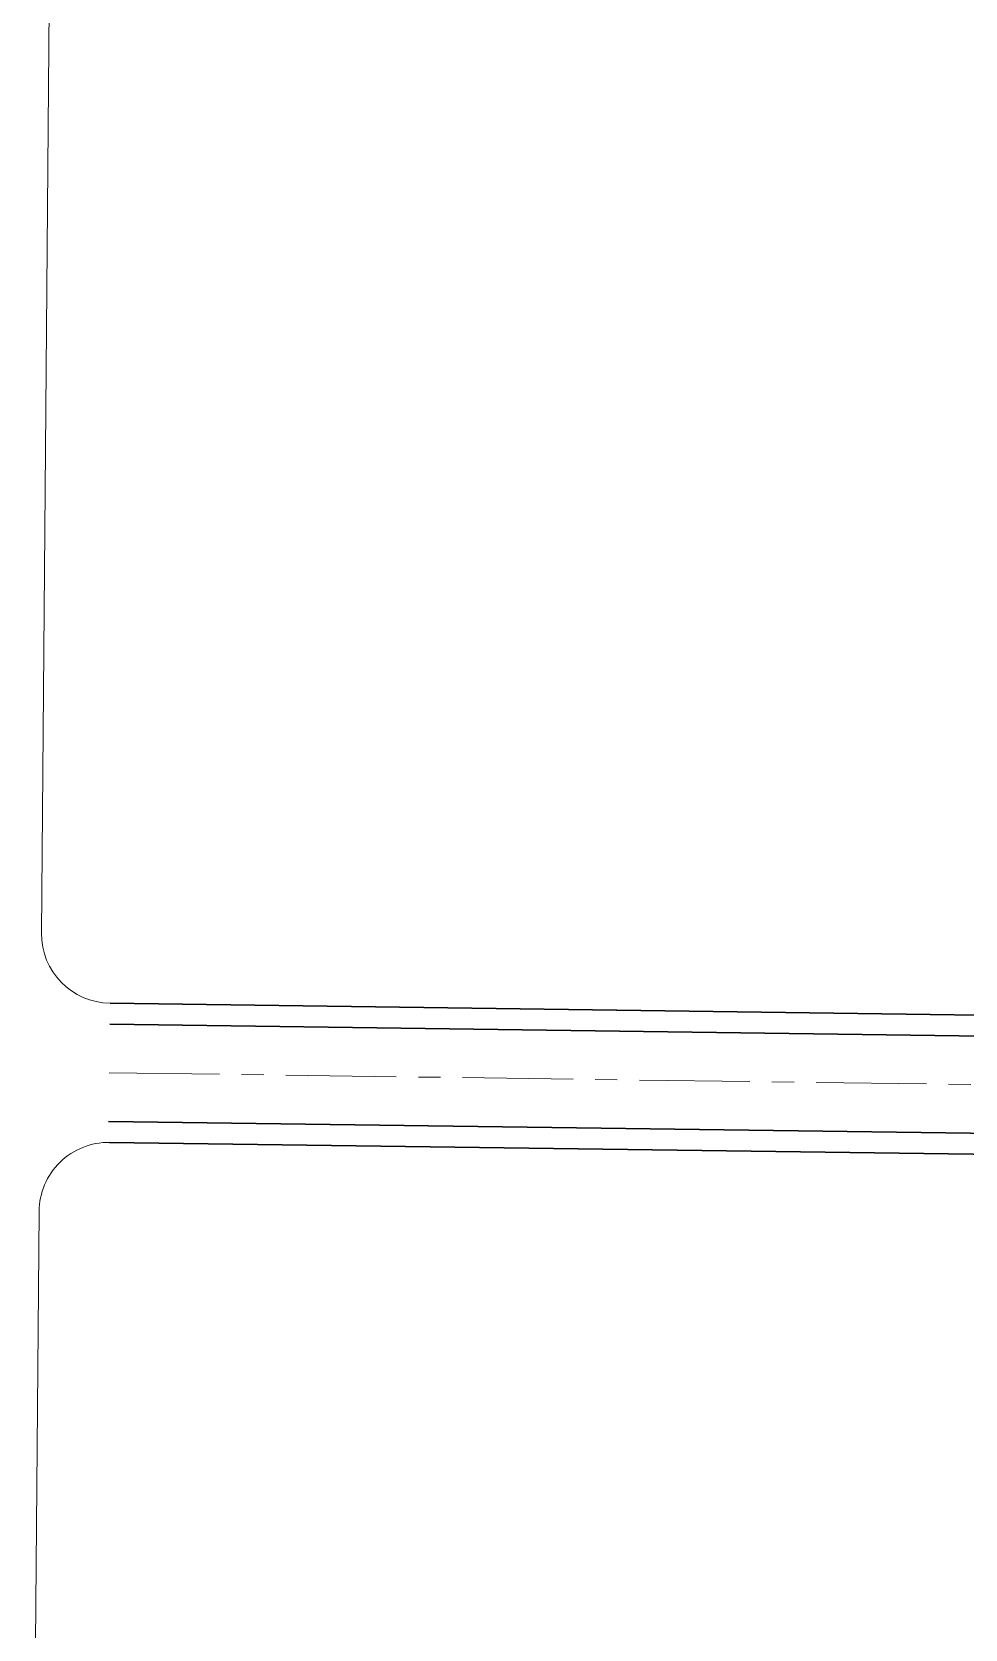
# Model space of a CAD drawing. Extents: x 0 to 531375, y 0 to 4335249.
# Drawn here: x 497777.4 to 497911.5, y 4326517.4 to 4326746.9 of the extents above; entities that cross this region are included whole.
import ezdxf

# ---------------------------------------------------------------- set-up
doc = ezdxf.new("R2010")
doc.units = 0
doc.linetypes.add('CENTER', pattern=[50.8, 31.75, -6.35, 6.35, -6.35])
doc.layers.get('0').update_dxf_attribs({"lineweight": 15})
for name, color, linetype, lineweight in [('DL', 7, 'Continuous', 15), ('ZHILUZXX', 133, 'CENTER', 15), ('道路偏置线', 3, 'Continuous', 30)]:
    doc.layers.add(name, color=color, linetype=linetype, lineweight=lineweight)

msp = doc.modelspace()

# ---------------------------------------------------------------- linework, layer by layer
at = {"color": 7}
for points in [[(497778.76779, 4326617.38704), (497781.02345, 4326889.43444)], [(497778.43614, 4326577.38778), (497777.40631, 4326453.18238)]]:
    msp.add_lwpolyline(points, dxfattribs=at)
for points in [[(497778.76779, 4326617.38704, 0.412636642), (497788.63068, 4326607.30505)], [(497788.57259, 4326587.30395, 0.415792244), (497778.43614, 4326577.38778)]]:
    msp.add_lwpolyline(points, format="xyb", dxfattribs=at)
at = {"layer": 'DL', "color": 7}
for points in [[(497778.76779, 4326617.38704), (497781.02345, 4326889.43444)], [(497778.43614, 4326577.38778), (497777.40631, 4326453.18238)]]:
    msp.add_lwpolyline(points, dxfattribs=at)
for points in [[(497778.76779, 4326617.38704, 0.412636642), (497788.63068, 4326607.30505)], [(497788.57259, 4326587.30395, 0.415792244), (497778.43614, 4326577.38778)]]:
    msp.add_lwpolyline(points, format="xyb", dxfattribs=at)
at = {"layer": 'ZHILUZXX', "color": 133, "ltscale": 0.5}
msp.add_lwpolyline([(497788.4939, 4326597.30597), (497974.71056, 4326594.75872)], dxfattribs=at)
at = {"layer": '道路偏置线', "color": 1}
for points in [[(497788.63068, 4326607.30505), (497934.205, 4326605.31374)], [(497788.57259, 4326587.30395), (497933.93144, 4326585.31559)]]:
    msp.add_lwpolyline(points, dxfattribs=at)
at = {"layer": '道路偏置线', "color": 5}
for points in [[(497788.58965, 4326604.30533), (497938.50801, 4326602.2546)], [(497788.39816, 4326590.30663), (497937.04985, 4326588.27322)]]:
    msp.add_lwpolyline(points, dxfattribs=at)

doc.saveas('drawing.dxf')
